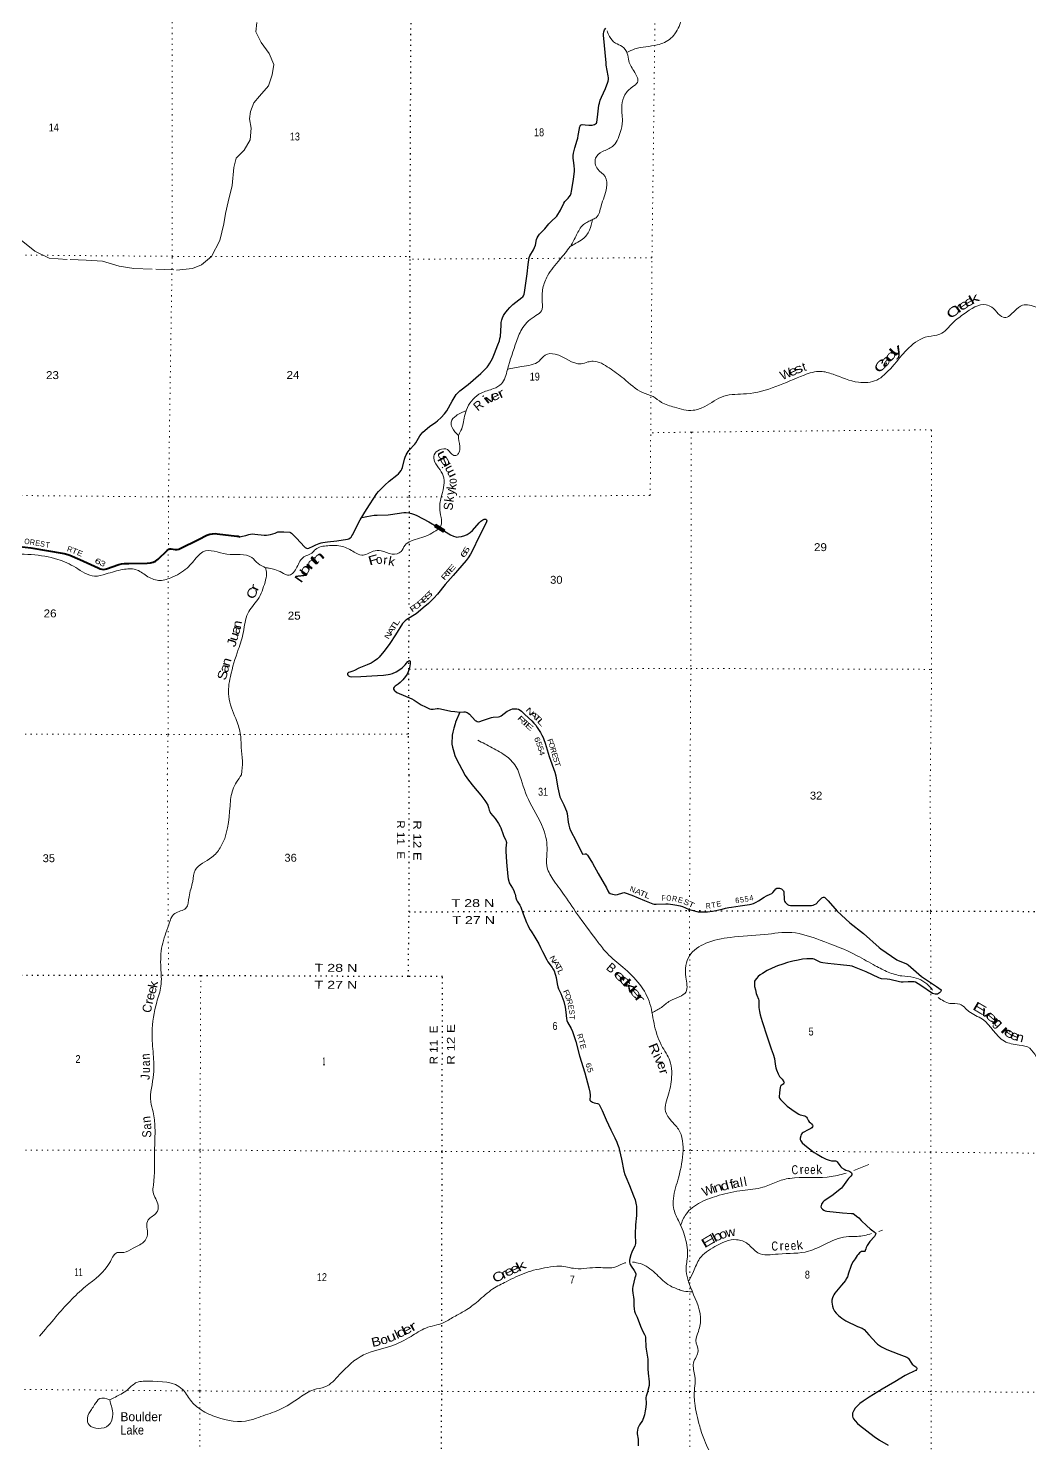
# Model space of a CAD drawing. Header units: feet. Extents: x -248627 to 3, y 0 to 184934.
# Drawn here: x -89199 to -67034, y 123012 to 154333 of the extents above; entities that cross this region are included whole.
import ezdxf
from ezdxf.enums import TextEntityAlignment as Align

# ---------------------------------------------------------------- set-up
doc = ezdxf.new("R2010")
doc.units = ezdxf.units.FT
doc.header["$LTSCALE"] = 80
doc.linetypes.add('DOT_DASHED', pattern=[7.7, 5, -1.2, 0.3, -1.2])
doc.linetypes.add('DOTTED', pattern=[1.5, 0.3, -1.2])
for name, color, linetype, lineweight in [('26', 7, 'Continuous', 40), ('29', 7, 'Continuous', 25), ('30', 7, 'Continuous', 13), ('31', 7, 'Continuous', 13), ('39', 7, 'Continuous', 13), ('41', 7, 'Continuous', 13), ('44', 7, 'DOT_DASHED', 13), ('6', 7, 'DOTTED', 25), ('7', 7, 'DOTTED', 13)]:
    doc.layers.add(name, color=color, linetype=linetype, lineweight=lineweight)
doc.layers.add('27', color=7, linetype='Continuous')

msp = doc.modelspace()

# ---------------------------------------------------------------- linework, layer by layer
at = {"layer": '26'}
msp.add_lwpolyline([(-89394.92, 142868.96), (-89140.95, 142834.48), (-88404.1, 142713.48), (-88327.21, 142690.68), (-88276.39, 142670.88), (-88056.52, 142577.58), (-87655.6, 142396.9), (-87608.03, 142372.71), (-87573.98, 142364.19), (-87525.02, 142359.93), (-87464.63, 142373.15), (-87192.2, 142465.61), (-87135.5, 142481.33), (-87078.03, 142487.72), (-86972.64, 142492), (-86566.13, 142496.68), (-86493.76, 142502.63), (-86432.03, 142517.54), (-86380.95, 142543.1), (-86325.92, 142585.38), (-86125.07, 142779.2), (-86085.08, 142807.2), (-86065.93, 142813.59), (-86040.26, 142814.78), (-85948.86, 142798.68), (-85907.56, 142801.58), (-85870.1, 142809.33), (-85838.17, 142819.97), (-85434.84, 143021.36), (-85244.86, 143118.54), (-85181.52, 143137.32), (-85121.93, 143145.84), (-85064.46, 143150.1), (-85015.23, 143146.86), (-84581.28, 143096.86), (-84556.9, 143092.67), (-84518.77, 143080.26)], dxfattribs=at)
at = {"layer": '29'}
for points in [[(-78159.7, 148901.69), (-78133.03, 149106.62), (-78123.04, 149206.58), (-78109.5, 149261.24), (-78097.7, 149295.26), (-78015.45, 149430.45), (-77992.13, 149481.07), (-77974.96, 149536.36), (-77950.06, 149662.75), (-77939.35, 149696.43), (-77916.12, 149736.55), (-77881.28, 149778.11), (-77768.36, 149894.52), (-77679.67, 150003.4), (-77613.94, 150072.49), (-77525.5, 150150.39), (-77499.23, 150178.79), (-77420.07, 150310.04), (-77346.05, 150465), (-77321.46, 150503.33), (-77303.82, 150524.12), (-77247.66, 150574.26), (-77225.69, 150600.13), (-77200.36, 150640.25), (-77185.58, 150682.48), (-77176.07, 150725.82), (-77130, 150990.77), (-77109.57, 151168.11), (-77108.94, 151213.96), (-77115.91, 151290.57), (-77130.44, 151417.92), (-77137.02, 151455.27), (-77139.13, 151516.5), (-77135.11, 151567.12), (-77104.28, 151689.35), (-77050.45, 151854.33), (-77037.39, 151899.45), (-77025.11, 151957.79), (-77002.52, 152112.26), (-76997.67, 152135.15), (-76987.11, 152171.05), (-76978.66, 152187.94), (-76964.49, 152198.07), (-76936.43, 152202.72), (-76872.23, 152198.07), (-76788.64, 152190.05), (-76750.63, 152190.05), (-76716.59, 152191.16), (-76665.92, 152203.83), (-76645.06, 152219.61), (-76626.05, 152236.5), (-76615.5, 152259.72), (-76603.68, 152367.51), (-76569.69, 152630.71), (-76558.49, 152677.79), (-76539.49, 152745.36), (-76513.54, 152808.8), (-76422.95, 153002.27), (-76391.68, 153078.97), (-76378.18, 153120.16), (-76366.35, 153161.31), (-76357.9, 153199.32), (-76357.43, 153240.6), (-76362.12, 153283.78), (-76406.46, 153513.92), (-76412.25, 153568.19), (-76468.66, 154181.92), (-76465.58, 154212.81), (-76461.36, 154252.92), (-76444.03, 154296.23), (-76417.02, 154339.49)], [(-84518.77, 143080.26), (-84459.5, 143093.95), (-84385.59, 143112.95), (-84316.26, 143134.44), (-84277.91, 143140.4), (-84227.24, 143146.73), (-84181.72, 143141.58), (-83975.65, 143118.96), (-83925.3, 143117.17), (-83883.07, 143121.4), (-83835, 143130), (-83734, 143162.05), (-83677.28, 143187.01), (-83650.81, 143193.18), (-83541.02, 143186.86), (-83412.22, 143184.74), (-83392.66, 143178.79), (-83369.99, 143163.62), (-83259.15, 143050.97), (-83089.04, 142855.85), (-83072.28, 142842.69), (-83044.83, 142827.91), (-83017.59, 142822.06), (-82987.82, 142825.8), (-82896.18, 142869.79), (-82837.91, 142899.7), (-82759.78, 142933.48), (-82713.33, 142948.26), (-82677.68, 142953.68), (-82573.98, 142969.38), (-82369.93, 142993.31), (-82130.46, 143028.39), (-82103.12, 143036.94), (-82073.56, 143055.95), (-82054.56, 143072.84), (-82036.62, 143098.88), (-82018.67, 143129.85), (-81967.21, 143242.43), (-81852.16, 143453.5), (-81712.64, 143682.16), (-81483.94, 144041.86), (-81450.68, 144082.11), (-81309.22, 144223.58), (-81211.12, 144311.94), (-81039.74, 144441.19), (-81005.17, 144472.73), (-80973.5, 144512.85), (-80948.16, 144550.85), (-80934.42, 144575.9), (-80918.6, 144616.31), (-80873.32, 144796.2), (-80859.48, 144840.12), (-80834.14, 144895.02), (-80791.24, 144967.68), (-80766.58, 145000.59), (-80645.25, 145127.7), (-80620.89, 145161.06), (-80532.21, 145317.3), (-80503.77, 145354.31), (-80466.75, 145395.43), (-80315.45, 145523.48), (-80177.48, 145619.24), (-80144.16, 145648.69), (-80061.35, 145718.49), (-79984.23, 145804.38), (-79936.77, 145866.29), (-79813.6, 146078.71), (-79725.63, 146231.57), (-79693.03, 146267.49), (-79647.5, 146307.58), (-79462.29, 146449.84), (-79183.96, 146697.64), (-79041.52, 146833.33), (-79017.73, 146865.28), (-78982.4, 146919.9), (-78925.39, 147027.58), (-78879.32, 147134.26), (-78802.92, 147329.52), (-78769.14, 147418.2), (-78759.55, 147466.11), (-78750.14, 147511.1), (-78732.81, 147763.72), (-78729.02, 147819.37), (-78718.46, 147878.49), (-78703.68, 147922.83), (-78679.9, 147976.13), (-78653.01, 148022.06), (-78596, 148093.85), (-78543.21, 148157.2), (-78475.87, 148219.51), (-78272.96, 148372.56), (-78253.34, 148393.98), (-78241.28, 148412.68), (-78224.39, 148450.68), (-78217.18, 148485.87), (-78159.7, 148901.69)], [(-81818.9, 143508.01), (-81708.06, 143528.94), (-81545.72, 143556.33), (-81480.67, 143562.26), (-81233.23, 143568.99), (-81181.56, 143573.88), (-80883.65, 143621.79), (-80838.39, 143621.78), (-80773.57, 143611.33), (-80713.81, 143596.44), (-80650.1, 143572.38), (-80601.91, 143552.1), (-80334.83, 143410.37), (-80130.93, 143291.08), (-79990.5, 143203.4), (-79851.84, 143125.83), (-79786.88, 143091.81), (-79738.32, 143077.03), (-79714.6, 143074.49), (-79677.09, 143077.03), (-79607.41, 143087.59), (-79533.28, 143110.83), (-79484.95, 143134.04), (-79417.38, 143172.05), (-79364.4, 143217.97), (-79216.79, 143391.64), (-79183.01, 143423.31), (-79138.67, 143454.98), (-79110.03, 143470.32), (-79090.11, 143473.98), (-79071.1, 143467.65), (-79058.43, 143452.87), (-79052.1, 143433.87), (-79055.21, 143410.7), (-79068.99, 143374.75), (-79229.24, 143073.99), (-79364.33, 142774.71), (-79408.93, 142696.97), (-79459.61, 142616.74), (-79509.68, 142554.23), (-79791.83, 142225.92), (-79970.89, 142022.29), (-80143.71, 141808.06), (-80222.3, 141723.54), (-80342.18, 141605.36), (-80461.82, 141507.12), (-80570.22, 141411.11), (-80617.16, 141377.53), (-80820.57, 141251), (-80859.49, 141221.08), (-80889.05, 141191.52), (-80914.87, 141160.37), (-81074.84, 140914.02), (-81195.5, 140721.22), (-81233.22, 140667.89), (-81326.12, 140539.09), (-81435.92, 140414.51), (-81471.95, 140378.68), (-81543.6, 140330.06), (-81613.28, 140287.83), (-81695.49, 140248.55), (-81879.73, 140171.98), (-81978.56, 140121.02), (-82017.59, 140106.48)], [(-82017.59, 140106.48), (-82084.19, 140087.78), (-82109.47, 140074.57), (-82130.58, 140055.57), (-82135.4, 140040.54), (-82128.47, 140019.67), (-82111.58, 140000.67), (-82082.4, 139989.01), (-82052.46, 139983.78), (-81835.69, 139989.68), (-81472.25, 140007.96), (-81338.79, 140019.67), (-81235.33, 140032.34), (-81192.74, 140040.15), (-81140.31, 140057.68), (-81057.97, 140093.57), (-80998.17, 140130.61), (-80924.95, 140184.37), (-80857.22, 140244.4), (-80799.28, 140323.73), (-80779.26, 140336.39), (-80764.48, 140340.61), (-80750.85, 140336.77), (-80745.47, 140325.83), (-80745.47, 140279.38), (-80753.56, 140215.94), (-80768.7, 140159.03), (-80791.93, 140089.35), (-80813.04, 140040.79), (-80846.97, 139986.28), (-80905.94, 139914.1), (-80966.23, 139855.9), (-81011.52, 139821.2), (-81080.39, 139773.76), (-81104.42, 139749.42), (-81114.98, 139728.3), (-81115.87, 139712.08), (-81104.42, 139690.3), (-81085.42, 139669.18), (-81041.32, 139637.92), (-80711.69, 139493.93), (-80661.02, 139462.26), (-80549.5, 139389.46), (-80504.77, 139365.13), (-80406.65, 139319.86), (-80321.08, 139276.45), (-80287.55, 139264.88), (-80236.62, 139265.9), (-80145.83, 139280.68), (-80118.7, 139281.35), (-80076.15, 139274.34), (-79843.23, 139222.96), (-79757.31, 139213.11), (-79647.13, 139202.57), (-79740.42, 138980.86), (-79753.2, 138944.97), (-79782.65, 138847.83), (-79805.87, 138754.93), (-79817.04, 138692.49), (-79820.66, 138632.48), (-79824.88, 138558.58), (-79822.77, 138495.24), (-79813.03, 138424.44), (-79782.65, 138319.99), (-79755.2, 138239.75), (-79718.72, 138158.44), (-79605.28, 137940.39), (-79526.69, 137797.55)], [(-79647.13, 139202.57), (-79556.79, 139206.64), (-79527.16, 139204.67), (-79487.04, 139194.12), (-79459.59, 139179.33), (-79431.53, 139157.58), (-79306.31, 139017.84), (-79288.56, 139006.2), (-79265.34, 138993.53), (-79244.8, 138988.29), (-79208.33, 138993.53), (-79145.89, 139016.36), (-78945.79, 139084.53), (-78906.39, 139092.77), (-78792.37, 139094.88), (-78762.92, 139100.7), (-78729.03, 139120.21), (-78597.78, 139220), (-78564.34, 139238.46), (-78522.11, 139259.57), (-78484.1, 139270.13), (-78434.04, 139276.88), (-78386.98, 139274.35), (-78346.02, 139266.9), (-78313.08, 139246.9), (-78281.4, 139223.68), (-78212.28, 139149.15), (-78055.07, 139004.68), (-78009.03, 138957.63), (-77968.91, 138911.18), (-77933.9, 138863.02), (-77861.23, 138750.71), (-77829.56, 138693.71), (-77804.22, 138636.69), (-77789.47, 138595.94), (-77757.77, 138512.12), (-77671.54, 138220.63), (-77546.97, 137873.38), (-77524.98, 137790.55)], [(-79526.69, 137797.55), (-79458.43, 137695.35), (-79345.6, 137554.02), (-79185.3, 137359.7), (-79094.24, 137243.88), (-79062.54, 137198.71), (-79030.8, 137139.75), (-79011.43, 137087.84), (-78996.89, 137033.54), (-78984.59, 137002.64), (-78965.11, 136966.71), (-78866.15, 136843.29), (-78794.83, 136738.96), (-78755.98, 136671.97), (-78739.29, 136642.68), (-78688.38, 136489.25), (-78671.56, 136451.93), (-78627.9, 136367.42), (-78620.24, 136338.8), (-78617.83, 136314.29), (-78625.52, 136264.23), (-78630.86, 136185.62), (-78630.85, 136125.18), (-78613.68, 135882.66), (-78584.64, 135565.38), (-78577.15, 135508.98), (-78564.22, 135458.09), (-78553.18, 135426.36), (-78484.01, 135305.43), (-78455.98, 135253.45), (-78436.08, 135202.33), (-78425.69, 135171.29), (-78408.05, 135088.22), (-78393.47, 135045.65), (-78382.17, 135019.4), (-78320.73, 134929.43), (-78300.89, 134887.78), (-78245.19, 134738.5), (-78169.65, 134547.58), (-78145.67, 134488.63), (-78098.01, 134392.32), (-78072.02, 134350.23), (-77985.39, 134219.66), (-77897.05, 134070.9), (-77860.08, 133995.48), (-77821.07, 133906.19), (-77721.26, 133718.9), (-77697.3, 133677.1), (-77604.97, 133551.52), (-77586.39, 133521.97), (-77562.56, 133472.84), (-77534.71, 133404.02), (-77527.11, 133378.71), (-77514.71, 133327.3), (-77491.96, 133186.44), (-77478.42, 133120.66), (-77463.43, 133081.04), (-77414.8, 132971.27), (-77371.02, 132859.18), (-77349.12, 132794.63), (-77319.07, 132674.27), (-77300.48, 132563.79), (-77286.54, 132424.29), (-77279.31, 132379.82), (-77264.55, 132341.67), (-77183.4, 132200.66), (-77155.38, 132131.39), (-77117.53, 132025.2), (-77083.24, 131912.47), (-76997.7, 131594.26), (-76878.81, 131218.99), (-76789.47, 130886.59)], [(-77524.98, 137790.55), (-77502.69, 137654.05), (-77478.53, 137524.17), (-77452.41, 137396.26), (-77432.44, 137329.39), (-77400.62, 137250.74), (-77347.53, 137149.13), (-77305.33, 137064.04), (-77283.27, 137008.84), (-77271.41, 136953.9), (-77252.98, 136766.19), (-77236.9, 136699.99), (-77218.92, 136637.04), (-77197.49, 136583.67), (-77076.31, 136345.58), (-76935.74, 136060.76), (-76877.1, 136067.86), (-76854.22, 136061.5), (-76838.42, 136051.72), (-76820.62, 136032.1), (-76809.37, 136014.28), (-76713.06, 135859.33), (-76585.63, 135633.24), (-76399.22, 135313.36), (-76368.04, 135246.25), (-76346.62, 135212.8), (-76318.95, 135189.28), (-76271.61, 135169.78), (-76232.19, 135162.06), (-76192.79, 135158.28), (-76159.56, 135162.09), (-76037.38, 135202.23), (-76013.53, 135206.09), (-75988.15, 135202.43), (-75836.93, 135146.67), (-75562.4, 135029.14), (-75378.64, 134960.7), (-75347.73, 134952.95), (-75301.8, 134951.16), (-75085.26, 134960.72), (-75033.99, 134958.15), (-74931.53, 134944.78), (-74846.79, 134931.34), (-74771.19, 134915.17), (-74718.65, 134898.38), (-74586.79, 134839.48), (-74545.06, 134826.22), (-74369.61, 134783.6), (-74333.52, 134778.8), (-74273.09, 134778.08), (-74168.73, 134782.44), (-74054.73, 134796.39), (-73840.08, 134841.27), (-73765.32, 134860.88), (-73696.2, 134877.23), (-73631.51, 134887.03), (-73443.37, 134911.39), (-73233.92, 134941.81), (-73198.55, 134949.72), (-73149.33, 134965.78), (-73086.42, 134993.61), (-73033.83, 135025.7), (-72909.36, 135108.39), (-72862.49, 135134.34), (-72775.98, 135170.14), (-72744.6, 135186.38), (-72717.06, 135209.76), (-72674.7, 135263.92), (-72652.39, 135288.8), (-72629.65, 135303.54), (-72599.3, 135308.71), (-72571.72, 135306.85), (-72551.03, 135298.2), (-72528.8, 135287.19), (-72507.06, 135269.55), (-72486.8, 135248.11), (-72477.55, 135226.36), (-72472.82, 135198.94), (-72469.94, 135076.92), (-72468.25, 135045.35), (-72458.3, 135017.81), (-72443.1, 134991.72), (-72420.68, 134968.73), (-72393.01, 134945.21), (-72363.4, 134929.87), (-72331.87, 134921.83), (-72183.95, 134920.85), (-71915.58, 134918.44), (-71867.09, 134921.74), (-71829.7, 134927.8), (-71796.15, 134940.68), (-71762.87, 134961.55), (-71697.84, 135027.84), (-71636.28, 135089.37), (-71617.71, 135101.96), (-71600.01, 135107.94), (-71585.54, 135106.7), (-71568.46, 135098.22), (-71498.14, 135022.52), (-71292.06, 134793.11)], [(-71292.06, 134793.11), (-71015.78, 134538.34), (-70710.91, 134303.26), (-70366.9, 133994.9), (-70327.11, 133962.99), (-69973.63, 133722.18), (-69945.86, 133707.46), (-69776.36, 133640.27), (-69749.45, 133625.52), (-69723.04, 133605.04), (-69429.05, 133353.87), (-69097.75, 133130.47), (-68994.05, 133056.11), (-68996.03, 133040.8), (-69011.67, 133013.17), (-69031.47, 132990.14), (-69054.84, 132973.6), (-69078.41, 132959.72), (-69102.65, 132957.02), (-69125.67, 132957.56), (-69159.18, 132965.3), (-69189.1, 132976.6), (-69446.51, 133152.37), (-69561.99, 133227.57), (-69588.45, 133233.42), (-69619.14, 133235.21), (-69725.74, 133229.63), (-69833.74, 133222.53), (-69879.21, 133224.1), (-69918.46, 133230.06), (-70127.42, 133282.39), (-70190.88, 133291.8), (-70312.62, 133301.33), (-70339.95, 133308.39), (-70373.75, 133320.78), (-70656.44, 133450.83), (-70912.34, 133558.87), (-70967.14, 133577.04), (-71018.8, 133586.01), (-71218.93, 133605.41), (-71504.95, 133638.39), (-71613.81, 133652.52), (-71647.86, 133660.93), (-71672.96, 133668.04), (-71807.15, 133736.42), (-71834.18, 133742.7), (-71870.2, 133744.05), (-71968.65, 133739.7), (-72066.46, 133730.4), (-72159.57, 133713.33), (-72275.67, 133689.23), (-72394.6, 133657.12), (-72499.91, 133623.33), (-72619.88, 133583.46), (-72735.65, 133535.63), (-72847.9, 133480.12), (-72951.48, 133420.14), (-72999.16, 133384.98), (-73042.33, 133347.39), (-73080.56, 133303.22), (-73110.93, 133266.37), (-73122.69, 133250.56), (-73128.26, 133225.32), (-73128.31, 133181.61), (-73122.19, 133128.47), (-73106.83, 133057.48), (-73088.03, 132974.44), (-73076.11, 132935.66), (-73038.35, 132851.13), (-73030.05, 132820.12), (-73026.26, 132782.25), (-73029.72, 132664.07), (-73025.61, 132622.73), (-73015.57, 132575.51), (-72997.56, 132502.71), (-72959.02, 132356.86), (-72847.7, 132011.99), (-72753.12, 131752.14), (-72712.42, 131631.45), (-72686.09, 131535.12), (-72672.38, 131472.09), (-72660.15, 131369.73), (-72651.1, 131332.76), (-72636.18, 131285.15), (-72604.31, 131196.66), (-72589.32, 131164.26)], [(-72589.32, 131164.26), (-72570.59, 131137.71), (-72516.11, 131076.28), (-72475.6, 131021.9), (-72468.82, 131006.89), (-72473.51, 130992.37), (-72491.14, 130970.64), (-72536.31, 130938.95), (-72550.93, 130923.5), (-72559.77, 130897.49), (-72573.09, 130781.25), (-72576.63, 130682.76), (-72569.5, 130655.43), (-72550.81, 130629.7), (-72448.61, 130522.27), (-72404.49, 130484.56), (-72245.33, 130367.57), (-72143.81, 130304.43), (-72115.43, 130290.77), (-72012.94, 130264.86), (-71991.97, 130255.81), (-71972.2, 130238.17), (-71957.25, 130215.51), (-71932, 130156.58), (-71918.62, 130135.98), (-71888.35, 130111.46), (-71867.22, 130088.92), (-71843.48, 130061.45), (-71837.5, 130043.75), (-71839.38, 130022.08), (-71853.09, 130004.3), (-71876.65, 129984.51), (-71935.34, 129954.85), (-72049.33, 129896.19), (-72067.26, 129881.33), (-72088.81, 129853.67), (-72098.95, 129824.37), (-72112.11, 129772.83), (-72112.46, 129739.85), (-72102.04, 129715.76), (-72070.35, 129672.57), (-72009.56, 129617.07), (-71804.36, 129456.29), (-71738.46, 129415.92), (-71625.94, 129351.39), (-71540.39, 129310.68), (-71472.06, 129283.09), (-71419.95, 129272.37), (-71332.17, 129271.84), (-71311.07, 129266.53), (-71294.68, 129252.29), (-71234.06, 129164.37), (-71211.5, 129138.41), (-71189.75, 129116.83), (-71142.52, 129086.18), (-71102.9, 129067.95), (-71044.3, 129046.22), (-71016.12, 129034.82), (-70992.43, 129021.13), (-70978.36, 129006.79), (-70968.65, 128985.78), (-70973.04, 128962.31), (-70990.11, 128934.49), (-71044.99, 128882.78), (-71070.52, 128853.42), (-71178.2, 128695.44), (-71201.94, 128667.45), (-71227.23, 128644.04), (-71386.06, 128517.13), (-71568.89, 128394.52), (-71588.13, 128379.22), (-71612.06, 128356.92), (-71629.7, 128335.19), (-71643.74, 128311.53), (-71651.16, 128285.87), (-71654.98, 128256.31), (-71650.96, 128236.64), (-71641.21, 128220.69), (-71621.27, 128199.34), (-71593.62, 128179.76), (-71562.05, 128164.13), (-71521.23, 128154.13), (-71178.76, 128118.21), (-70978.89, 128109.38), (-70944.93, 128102.24), (-70913.8, 128084.04), (-70866.4, 128048.78), (-70817.34, 128007.31), (-70762.83, 127953.47)], [(-76789.47, 130886.59), (-76767.89, 130787.89), (-76763.68, 130720.95), (-76764.44, 130692.46), (-76773.17, 130632.29), (-76769.81, 130611.83), (-76755.3, 130596.92), (-76707.93, 130569.54), (-76673.87, 130555.77), (-76599.49, 130538.47), (-76579.45, 130529.99), (-76565.92, 130516.94), (-76497.09, 130385.36), (-76405.68, 130178.03), (-76308.45, 129956.48), (-76218.3, 129779.85), (-76172.6, 129681.56), (-76154.32, 129637.13), (-76130.77, 129563.57), (-76071, 129306.84), (-76014.42, 129040.19), (-75993.84, 128970.61), (-75974.52, 128914.31), (-75888.98, 128722.7), (-75803.92, 128497.31), (-75769.62, 128407.04), (-75749.64, 128336.23), (-75742.64, 128298.55), (-75737.55, 128267.35), (-75735.22, 128178.74), (-75738.45, 128064.41), (-75760.12, 127852.89), (-75763.56, 127645.11), (-75757.84, 127442.11), (-75763.44, 127409.02), (-75771.39, 127382.98), (-75824.18, 127290.2), (-75840.8, 127246.85), (-75861.19, 127187.65), (-75885.44, 127110.37), (-75894.2, 127073.29), (-75894.88, 127027.8), (-75887.99, 126998.48), (-75876.08, 126974.9), (-75851.97, 126938.3), (-75786.97, 126842.39), (-75757.54, 126791.46), (-75751.19, 126770.59), (-75753.08, 126752.86), (-75760.83, 126721.32), (-75771.52, 126678.69), (-75818.97, 126488.7), (-75823.82, 126445.48), (-75824.55, 126405.96), (-75815.44, 126342.43), (-75804.74, 126257.51), (-75798.12, 126201.26), (-75797.76, 126069.73), (-75789.38, 125988.6), (-75779.69, 125942.31), (-75765.4, 125902.05), (-75721.31, 125812.2), (-75649.91, 125615.29), (-75595.42, 125493.32), (-75560.64, 125428.26), (-75548.61, 125395.69), (-75540.7, 125367.3), (-75534.46, 125284.61), (-75527.44, 125211.71), (-75528.04, 125158.6), (-75521.18, 125102.65), (-75487.54, 124883.05), (-75483.3, 124831.63), (-75485.97, 124670.24), (-75475.54, 124569.18), (-75455.94, 124377.05), (-75455.21, 124334.77), (-75459.55, 124296.3), (-75482.76, 124191.83), (-75494.57, 124151.8), (-75508.02, 124107.04), (-75523.65, 124063.36), (-75531.36, 124034.08), (-75531.22, 124000.6), (-75521.13, 123939.59), (-75520.88, 123904.04), (-75528.51, 123817.46), (-75541.75, 123740.94)], [(-70762.83, 127953.47), (-70638.65, 127830.82), (-70563.92, 127764.45), (-70508.62, 127725.29), (-70482.95, 127707.67), (-70447.37, 127674.33), (-70443.35, 127654.66), (-70451.11, 127625.09), (-70468.99, 127595.96), (-70569.69, 127486.65), (-70600.05, 127445.27), (-70635.29, 127393.93), (-70652.56, 127356.85), (-70664.55, 127324.88), (-70672.27, 127285.46), (-70678.14, 127274.55), (-70689.92, 127267.67), (-70735.22, 127267.48), (-70759.08, 127261.76), (-70778.47, 127249.58), (-70802.03, 127231.76), (-70831.44, 127200.13), (-70851.34, 127174.5)], [(-70851.34, 127174.5), (-70899.98, 127105.82), (-70943.05, 127042.59), (-70979.73, 126976.85), (-70995.78, 126933.99), (-71041.45, 126784.16), (-71067.73, 126707.08), (-71094, 126657.9), (-71112.7, 126626.1), (-71197.25, 126516.34), (-71308.37, 126387.01), (-71347.89, 126339.48), (-71371.39, 126307.87), (-71386.91, 126275.31), (-71400.66, 126238.81), (-71410.32, 126191.5), (-71411.28, 126144.56), (-71407.96, 126096.96), (-71397.93, 126051.7), (-71383.96, 126006.45), (-71352.21, 125947.49), (-71314.59, 125898.4), (-71267.11, 125849.35), (-71193.99, 125788.59), (-71103.37, 125727.83), (-70843.03, 125606.49), (-70744.02, 125569.81), (-70722.79, 125556.07), (-70700.56, 125538.47), (-70595.91, 125418.78), (-70423.33, 125238.36), (-70399.86, 125216.66), (-70314.93, 125157.92), (-70195.57, 125099.4), (-69928.92, 124994.1), (-69752.62, 124925.8), (-69730.49, 124912.13), (-69717.05, 124896.39), (-69651.62, 124790.3), (-69635.96, 124771.33), (-69600.22, 124743.23), (-69556.85, 124714.61), (-69540.95, 124700.14), (-69533.02, 124686.38), (-69532.95, 124668.66), (-69536.82, 124652.88), (-69556.44, 124633.11), (-69588.1, 124615.17), (-69743.21, 124545.68), (-69789.47, 124519.62), (-70017.8, 124380.12), (-70297.01, 124215.24), (-70588.43, 124044.5), (-70723.68, 123952.78), (-70794.37, 123899.31), (-70854.08, 123845.09), (-70900.31, 123794.49), (-70930.34, 123749.49), (-70943.33, 123717.5), (-70953.04, 123683.97), (-70956.83, 123648.5), (-70954.75, 123618.97), (-70946.75, 123589.45), (-70931.43, 123561.85), (-70899.19, 123518.74), (-70843.81, 123461.84), (-70802.53, 123424.52), (-70475.78, 123170.93), (-70355.79, 123091.55), (-70168.19, 122978.18)], [(-75541.75, 123740.94), (-75559.36, 123653.88), (-75580.72, 123580.93), (-75593.44, 123544.04), (-75604.13, 123525.69), (-75668.72, 123426.96), (-75690.88, 123388.26), (-75705.84, 123351.98), (-75715.51, 123308.61), (-75721.2, 123263.65), (-75721.1, 123231.78), (-75703.56, 123110), (-75697.94, 122962.61)]]:
    msp.add_lwpolyline(points, dxfattribs=at)
at = {"layer": '31'}
for p, q in [((-80175.18, 143358.93), (-79983.01, 143237.63)), ((-79983.01, 143237.63), (-80019.4, 143179.99))]:
    msp.add_line(p, q, dxfattribs=at)
msp.add_lwpolyline([(-80019.4, 143179.99), (-80211.57, 143301.28), (-80175.18, 143358.93)], dxfattribs=at)
msp.add_lwpolyline([(-80200.53, 143303.77), (-80172.68, 143347.89), (-79994.04, 143235.13), (-80021.89, 143191.02)], close=True, dxfattribs=at)
at = {"layer": '39'}
for p, q in [((-70929.71, 129053.8), (-70591.34, 129188.8)), ((-70375.22, 127708.83), (-70293.52, 127733.62))]:
    msp.add_line(p, q, dxfattribs=at)
for points in [[(-74471.85, 154941.74), (-74626.3, 154751.1), (-74777.61, 154419.2), (-74975.14, 154111.82), (-75278.56, 153964.59), (-75773.18, 153877.18), (-75950.27, 153797.64)], [(-76387.35, 154277.42), (-76334.11, 154149.41), (-76203.92, 154007.27), (-76053.17, 153927.54), (-75941.18, 153777.45), (-75909.95, 153611.77), (-75774.43, 153354.57), (-75715.29, 153136.24), (-75828.85, 153036.12), (-75993.3, 152859.68), (-76063.28, 152632.15), (-76049.31, 152287), (-76097.33, 152025.01), (-76266.63, 151717.44), (-76491.19, 151603.97), (-76643.32, 151461.75), (-76596.44, 151219.28), (-76434.12, 151054.72), (-76401.43, 150800.25), (-76518.83, 150407.57), (-76633.42, 150142.01), (-76714.91, 150096.11)], [(-76714.36, 150098.17), (-76776.31, 149866.54), (-76928.8, 149667.82), (-77076.57, 149578.04), (-77204.09, 149502.23)], [(-77197.86, 149505.93), (-77065.35, 149759.56), (-76912.67, 149988.55), (-76813.47, 150050.42), (-76714.91, 150096.11)], [(-77204.09, 149502.23), (-77435.77, 149217.29), (-77706.24, 148855.94), (-77808.77, 148584.23), (-77822.81, 148273.58), (-77840.16, 148077.97), (-77961.77, 147979.93), (-78253.85, 147711.54), (-78394.9, 147405.8), (-78594.39, 146785.67)], [(-78594.39, 146785.67), (-78275.36, 146850.07), (-77893.48, 146968.52), (-77757.53, 147102.78), (-77535.57, 147123.45), (-76964.18, 146909.67), (-76812.69, 146948.99), (-76699.65, 146966.37), (-76341.63, 146816.61), (-76020.42, 146584.36), (-75602.9, 146272.77), (-75369.53, 146184.39), (-75184.8, 146056), (-74897.1, 145947.08), (-74480.08, 145879.64), (-74227.49, 145962.66), (-73802.56, 146191.79), (-73306.14, 146244.88), (-72653.77, 146403.84), (-72022.99, 146659.81), (-71663.52, 146740.07), (-71387.64, 146677.64), (-70822.07, 146500.22), (-70420.45, 146549.92), (-70252.35, 146665.8), (-69706.13, 147265.39), (-69285.12, 147512.71), (-69024.66, 147563.38), (-68730.65, 147819.65), (-68487.44, 148013.71), (-67996.15, 148214.13), (-67875.48, 148160.84), (-67588.54, 147930.85), (-67365.78, 148080.66), (-67193.58, 148206.6), (-66873.22, 148160.01), (-66619.29, 148134.05), (-66045.58, 148291.53), (-65848.4, 148219.55), (-65537.5, 148273.92), (-65311.62, 148276.4), (-64941.6, 148110.41), (-64537.35, 147936.12), (-64017.56, 147855.87), (-63755.17, 147569.55), (-63548.96, 147330.03), (-63422.78, 147189.93), (-63251.23, 146890.11), (-62876.72, 146796.73), (-62516.9, 146933.49), (-62309.59, 146869.51), (-62068.55, 146716.52), (-61757.2, 146439.56)], [(-78594.39, 146785.67), (-78727.47, 146465.75), (-78901.56, 146360), (-79176.45, 146261), (-79480.94, 145940.23), (-79540.62, 145748.95), (-79623.26, 145432.71), (-79674.38, 145320.07), (-79645.64, 145079.75), (-79668.7, 144938.65), (-79717.43, 144886.53), (-79784, 144882.95), (-79918.32, 145008.98), (-80097.83, 145004.16), (-80213.44, 144898), (-80206.34, 144744.6), (-80084.45, 144564.17), (-80002.91, 144382.01), (-80057.98, 143958.64), (-80090.06, 143666.27), (-80086.53, 143286.27), (-80177.58, 143214.87), (-80351.65, 143113.16), (-80729.56, 142984.6), (-80861.21, 142892.68), (-80948.81, 142752.03), (-81144.77, 142696.88), (-81392.36, 142769.2), (-81565.85, 142760.31), (-81818.48, 142671.24), (-81983.41, 142740.98), (-82246.79, 142867.9), (-82571.37, 142884.25), (-82840.1, 142801.35), (-82923.29, 142719.19), (-83099.25, 142637.67), (-83253.95, 142408.69), (-83422.43, 142232.28), (-83589.45, 142289.93), (-83740.28, 142355.54), (-83865.12, 142386.66), (-83945.72, 142397.3)], [(-79673.89, 145322.16), (-79818.46, 145498.63), (-79839.9, 145617.83), (-79730.11, 145760.34), (-79505.71, 145868.59)], [(-83945.38, 142395.02), (-84110.51, 142489.24), (-84254.87, 142623.41), (-84802.94, 142695.78), (-85337.03, 142745.86), (-85450.58, 142647.77), (-85684.11, 142389.07), (-86046.43, 142173.63), (-86315.01, 142114.94), (-86582.58, 142217.67), (-86823.7, 142356.54), (-87104.02, 142356.45), (-87477.71, 142258.13), (-87732.11, 142209.43), (-88150.36, 142401.98), (-88548.54, 142580.27), (-89132.71, 142685.17), (-89745.21, 142774.13), (-90321.77, 143127.18), (-90811.39, 143195.12), (-91186.87, 143133.13), (-91455.26, 143104.7), (-91602.93, 143353.91), (-91744.58, 143599.05), (-91915.39, 143695.06), (-92071.01, 143641.64), (-92212.92, 143521.55), (-92340.99, 143681.84), (-92537.48, 143862.78), (-92586.29, 143951.59), (-92643.23, 143981.87)], [(-84478.26, 137814.27), (-84460.48, 138118.97), (-84484.82, 138419.8), (-84507.05, 138734.73), (-84607.89, 139056.26), (-84764.13, 139547.67), (-84727.1, 139987.31), (-84551.96, 140583.39), (-84436.59, 140974.06), (-84343.27, 141385.06), (-84117.49, 141694.26), (-83959.81, 142078.58), (-83926.37, 142266.01), (-83945.72, 142397.3)], [(-79252.67, 138581.59), (-78929.06, 138411.89), (-78613.64, 138220.04), (-78387.36, 137964.24), (-78317.35, 137788.52)], [(-84478.26, 137814.27), (-84672.37, 137482.76), (-84733.7, 137125.9), (-84952.95, 136194.81), (-85136.33, 135988.11), (-85508.19, 135699.86), (-85560.58, 135453.96), (-85641.98, 135113.37), (-85710.56, 134863.54), (-85957.9, 134744.03), (-86091.09, 134496.63), (-86238.07, 134033.35), (-86266.08, 133545.08), (-86263.14, 133139.36), (-86356.77, 132784.73), (-86458.93, 132109.23), (-86432.33, 131628.67), (-86425.64, 131186.6), (-86486.91, 130575.42), (-86438.12, 130353.08), (-86396.35, 130007.66), (-86404.4, 129486.97), (-86430.43, 128730.23), (-86437.69, 128574.86), (-86322.82, 128279.43), (-86358.33, 128126.26), (-86543.38, 127965.99), (-86574.95, 127800.69), (-86560.02, 127641.14), (-86648.16, 127474.18), (-86881.5, 127336.42), (-87088.25, 127242.89), (-87231.66, 127241.8), (-87380.61, 127046.98), (-87932.3, 126487.42), (-88589.89, 125815.51), (-88948.68, 125387.92)], [(-78317.35, 137788.52), (-78097.96, 137197.98), (-77771.76, 136541.91), (-77718.77, 136079.35), (-77724.96, 135800.85), (-77589.87, 135507.31), (-77332.09, 135146.36), (-77000.52, 134663.84), (-76584.7, 134104.06), (-76388.6, 133864.62), (-76039.52, 133557.58), (-75664.77, 133173.68), (-75439.8, 132748.36), (-75336.58, 132251.16), (-75158.41, 131781.74), (-74981.32, 131435.45), (-74956.99, 131185.01), (-75027.03, 130745.45), (-75092.6, 130362.38), (-74970.97, 130157.73), (-74810.8, 129973.02), (-74709.99, 129425.38), (-74823.54, 128844.81), (-74924.08, 128379.21), (-74909.35, 128193.42), (-74792.32, 127916.15), (-74643.95, 127511.5), (-74614.87, 127091.49), (-74636.17, 126948.32), (-74542.85, 126477.43), (-74321.82, 125803.87), (-74366.59, 125497.36), (-74422.7, 125293.87), (-74371.93, 125067.48), (-74475.01, 124795.66), (-74444.92, 124506.83), (-74460.35, 124077.01), (-74447.49, 123911.42), (-74338.34, 123398.04), (-74233.69, 123086.53), (-74032.88, 122671.46), (-73938.16, 122382.21), (-74017.71, 122019.41), (-74126.98, 121469.1), (-74238.91, 121098.44), (-74210.29, 120880.26), (-73957.33, 120418.43), (-73779.61, 120152.87), (-73644.05, 119659.5), (-73693.04, 119068.42), (-73636.91, 118488.78), (-73672.84, 118020.74), (-73593.73, 117802.24), (-73445.62, 117625.68), (-73106.58, 117324.76), (-73062.56, 117009.61), (-73044.13, 116779.39), (-72967.15, 116546.78), (-72923.22, 116219.51), (-72890.84, 115964.98), (-72798.91, 115837.23), (-72688.93, 115430.82), (-72665.1, 115115.79), (-72632.64, 114873.37), (-72599.92, 114663.25)], [(-75396.23, 132549.61), (-75185.92, 132668), (-74994.95, 132812.08), (-74639.94, 133011.63), (-74645.49, 133338.64), (-74565.12, 133808.41), (-74199.4, 134086.6), (-73663.15, 134216.34), (-72901.17, 134280.04), (-72298.93, 134322.56), (-71672.05, 134155.01), (-70850.61, 133810.6), (-70452.4, 133588.02), (-70164.63, 133448.9), (-69861.03, 133361.56), (-69596.62, 133331.12), (-69233.94, 133111.06), (-69183.58, 133051.05)], [(-69060.76, 132888.68), (-68798.5, 132755.82), (-68582.52, 132738.27), (-68381.77, 132577.52), (-68082.14, 132406.03), (-67595.07, 131918.46), (-67268.53, 131831.58), (-67032.75, 131761.42), (-66888.71, 131580.85), (-66500.94, 131313.93), (-65992.52, 130975.58), (-65566.49, 130694.29), (-65161.58, 130554.41), (-64608.94, 130449.92), (-63995.18, 130415.67), (-63341.25, 130350.88), (-62944.38, 130215.09), (-62558.63, 130210.58), (-62326.34, 130211.09), (-62008.3, 130069.76), (-61801.71, 130015.8)], [(-74762.29, 127839.89), (-74641.5, 128090.77), (-74320.36, 128351.08), (-73907.11, 128507.86), (-73387.16, 128617.53), (-72938.22, 128687.28), (-72646.47, 128802.46), (-72344.89, 128883.26), (-71520.59, 128910.22), (-71154.44, 128982.53), (-71095.81, 128998.74)], [(-74577.84, 126617.36), (-74473.52, 126824.14), (-74340.04, 127107.87), (-74000.68, 127374.13), (-73522.82, 127526.45), (-73277.11, 127434.03), (-73050.39, 127236.78), (-72600.19, 127207.62), (-71927.09, 127271.89), (-71560.3, 127426.95), (-71098.52, 127589.47), (-70856.08, 127597.99), (-70534.44, 127660.5), (-70532.82, 127660.99)], [(-87397.61, 123983.02), (-87146.74, 124108.69), (-87008.71, 124196.61), (-86825.71, 124354.88), (-86544.65, 124393.43), (-85792.58, 124221.03), (-85606.66, 123971.56), (-85369.94, 123760.12), (-85023.79, 123596.4), (-84301.21, 123529.15), (-84052.13, 123612.31), (-83649.05, 123759.07), (-83186.4, 124034.61), (-82884.12, 124206.23), (-82633.17, 124269.2), (-82307.9, 124541.6), (-81777.37, 124976.15), (-81173.95, 125172.07), (-80727.94, 125385.15), (-80399.3, 125570.73), (-80018.68, 125685.34), (-79777.29, 125819.01), (-79533.87, 125954.68), (-79245.41, 126166.77), (-78916.12, 126437.12), (-78624.03, 126596.7), (-78190.26, 126793.71), (-77710.64, 126913.73), (-77433.71, 126940.19), (-77090.75, 126887.51), (-76579.55, 126910.44), (-76193.64, 126926.11), (-75999.07, 127011.64), (-75972.77, 127017.22)], [(-75824.61, 127031.92), (-75655.81, 126997.31), (-75324.16, 126787.27), (-75041.29, 126537.17), (-74795.76, 126420.53), (-74688.95, 126389.56), (-74511.65, 126374.26)], [(-87398.15, 123985.18), (-87616.1, 124010.81), (-87730.24, 123876.32), (-87801.76, 123769.81), (-87890.12, 123574.59), (-87854.9, 123427.02), (-87645.44, 123348.97), (-87422.72, 123418.17), (-87332.33, 123615.39), (-87343.2, 123776.93), (-87380.52, 123914.42), (-87398.15, 123985.18)]]:
    msp.add_spline(points, degree=3, dxfattribs=at)
at = {"layer": '44'}
msp.add_lwpolyline([(-89360.69, 149645.39), (-89055.26, 149403), (-88735.9, 149244.93), (-88273.27, 149214.7), (-87920.53, 149202.99), (-87558, 149180.99), (-87189.44, 149070.2), (-86859.62, 149020.71), (-86374.66, 149002.08), (-85921.79, 148984.16), (-85563.96, 149020.69), (-85363.64, 149098.93), (-85144.84, 149285.57), (-84958.42, 149638.13), (-84867.9, 150006.88), (-84834.68, 150235.85), (-84776.72, 150494.49), (-84688.39, 150855.24), (-84653.42, 151251.39), (-84596.64, 151457.68), (-84418.07, 151639.15), (-84286.71, 151861.95), (-84268.76, 152125.5), (-84304.24, 152331.78), (-84278.52, 152494.42), (-84206.02, 152686.26), (-84078.47, 152828.55), (-83882.78, 153058), (-83799.13, 153299.97), (-83767.91, 153528.98), (-83864.63, 153776.89), (-84047.73, 154018.63), (-84162.72, 154256.87), (-84144.03, 154463.99)], dxfattribs=at)
at = {"layer": '6'}
for points in [[(-80769.36, 141578.9), (-80757.99, 144064.97), (-80743.81, 149194.94), (-80751.45, 149263.6), (-80727.4, 154623.52), (-80700.2, 159944.4), (-80648.93, 165565.77)], [(-80771.44, 137802), (-80782.48, 138711.16), (-80770.15, 141407.72)], [(-79985.98, 91896.09), (-80002.48, 92407.82), (-80026.43, 97686.1), (-80054.64, 102936.15), (-80060.14, 108250.64), (-80071.9, 113538.93), (-80063.54, 118817), (-80048.56, 124167.69), (-80039.98, 129474.02), (-80030.33, 133347.27), (-80787.76, 133348.14), (-80770.66, 134781.09), (-80771.44, 137802)], [(-80770.66, 134781.09), (-74587.72, 134807.67), (-69227.12, 134799.2), (-65163.43, 134785.25)], [(-80787.76, 133348.14), (-85382.77, 133365.78), (-86095.74, 133370.39), (-90696.92, 133371.93), (-91442.26, 133370.7), (-92686.87, 133401.44)]]:
    msp.add_lwpolyline(points, dxfattribs=at)
at = {"layer": '7'}
for p, q in [((-75394.7, 149255.73), (-80747.03, 149223.9)), ((-86095.74, 133370.39), (-86121.83, 137821.87)), ((-74550.67, 137780.48), (-74562.3, 135081.74))]:
    msp.add_line(p, q, dxfattribs=at)
for points in [[(-86121.83, 137821.87), (-86106.42, 138705.36), (-86097.77, 143961.8), (-86014.08, 149286.32), (-86015.17, 154597.3), (-86002.07, 159920.3), (-85970.68, 165588.21)], [(-79663.98, 143967.39), (-75432.97, 143997.4), (-75394.7, 149255.73), (-75327.18, 154574.31), (-77997.12, 154586.6)], [(-92621.23, 149305.88), (-91303.42, 149330.74), (-86014.08, 149286.32), (-80754.73, 149282.47)], [(-69235.01, 137784.32), (-69204.18, 140134.9), (-69205.26, 145447.9), (-74523.43, 145397.67), (-75416.88, 145383.63)], [(-74523.43, 145397.67), (-74535.95, 140167.5), (-74550.67, 137780.48)], [(-92643.13, 144000.99), (-91399.16, 144014.37), (-86097.77, 143961.8), (-80773.88, 143959.52), (-80019.19, 143964.87)], [(-80761.41, 140147.72), (-74535.95, 140167.5), (-69198.06, 140146.97)], [(-92664.95, 138711.39), (-91428.23, 138717.72), (-86106.42, 138705.36), (-80782.48, 138711.16)], [(-69341.52, 103022.25), (-69318.78, 108229.54), (-69270.15, 113491.2), (-69206.93, 118811.3), (-69218.19, 124164.18), (-69219.79, 129460.48), (-69227.12, 134799.2), (-69236.58, 137763.46)], [(-74563.27, 134856.96), (-74563.48, 134807.51), (-74548.15, 129458.64), (-74560.67, 124164.45), (-74543.38, 118807.5), (-74547.92, 113501.15), (-74574.43, 108227.23), (-74573.32, 103026.87)], [(-85457.16, 103036.49), (-85439.05, 108241.06), (-85420.14, 113577.6), (-85421.79, 118867.84), (-85399.04, 124178.11), (-85398.34, 129510.73), (-85382.77, 133365.78)], [(-61801.95, 129439.82), (-63932.17, 129418.17), (-69219.79, 129460.48), (-74545.82, 129499), (-80039.98, 129474.02), (-85398.34, 129510.73), (-90700.47, 129504.69), (-92702.7, 129564.99)], [(-92724.59, 124259.44), (-90722.97, 124226.71), (-85399.04, 124178.11), (-80048.56, 124167.69), (-74560.67, 124164.45), (-69240.41, 124164.32), (-63944.63, 124132.05), (-61816.56, 124129.86)]]:
    msp.add_lwpolyline(points, dxfattribs=at)

# ---------------------------------------------------------------- texts
at = {"layer": '27'}
for s, rotation, width, p in [('O', 352.269, 0.75, (-89236.62, 142918.7)), ('R', 351.776, 0.8, (-89116.75, 142901.7)), ('E', 350.675, 0.9, (-88999.72, 142882.22)), ('S', 350.675, 0.9, (-88893.42, 142864.77)), ('T', 338.357, 1.3, (-88193, 142710.82)), ('E', 337.006, 1.15, (-88077.74, 142662.62)), ('6', 333.356, 1.5, (-87683.47, 142484.96)), ('3', 334.538, 1.4, (-87577.22, 142436.35))]:
    msp.add_text(s, height=120, rotation=rotation, dxfattribs=dict(at, width=width)).set_placement(p, align=Align.CENTER)
for s, rotation, p in [('T', 350.675, (-88780.8, 142842.93)), ('R', 342.528, (-88294.84, 142748.9))]:
    msp.add_text(s, height=120, rotation=rotation, dxfattribs=at).set_placement(p, align=Align.CENTER)
at = {"layer": '30'}
for s, rotation, width, p in [('5', 57.72, 1.6, (-79453.7, 142756.97)), ('6', 51.306, 1.9, (-79509.97, 142666.65)), ('R', 48.674, 1.55, (-79930.88, 142173.79)), ('T', 48.674, 1.9, (-79858.47, 142256.56)), ('E', 48.821, 1.7, (-79780.82, 142345.39)), ('F', 35.694, 1.6, (-80642.51, 141450.7)), ('O', 36.843, 1.35, (-80560.13, 141508.42)), ('R', 39.653, 1.5, (-80465.89, 141586.73)), ('E', 42.218, 1.7, (-80377.5, 141665.9)), ('S', 44.591, 1.8, (-80303.69, 141741.6)), ('N', 57.96, 1.3, (-81187.58, 140865.82)), ('A', 57.96, 1.45, (-81120.21, 140967.38)), ('T', 57.627, 1.6, (-81067.31, 141055.49)), ('L', 57.002, 1.6, (-81000.04, 141157.75)), ('R', 313.902, 1.65, (-78321.01, 138989.27)), ('N', 312.843, 1.6, (-78139.02, 139173.09)), ('A', 317.418, 1.75, (-78051.05, 139092.45)), ('T', 317.418, 1.95, (-77970.38, 139021.92)), ('T', 317.418, 1.95, (-78234.15, 138911.2)), ('E', 318.927, 1.7, (-78148.26, 138834.62)), ('L', 313.021, 2, (-77890.41, 138931.12)), ('6', 287.77, 1.25, (-77987.36, 138576.08)), ('5', 290.716, 1.25, (-77944.66, 138469.15)), ('5', 288.127, 1.2, (-77914.68, 138374.4)), ('F', 289.474, 1.15, (-77700.41, 138536.04)), ('O', 286.48, 0.9, (-77665.68, 138447.61)), ('4', 288.093, 1.2, (-77887.51, 138276.58)), ('R', 286.48, 0.95, (-77632.99, 138337.08)), ('S', 287.747, 1.05, (-77571.4, 138130.09)), ('T', 287.296, 1.2, (-77542.52, 138029.32)), ('A', 336.824, 1.2, (-75722.91, 135171.01)), ('T', 336.824, 1.35, (-75624.05, 135131.79)), ('L', 336.824, 1.35, (-75516.31, 135085.56)), ('F', 2.528, 0.75, (-75133.2, 135028.55)), ('O', 355.465, 0.7, (-75026.55, 135027.03)), ('R', 350.988, 0.8, (-74901.03, 135011.97)), ('S', 335.93, 1.2, (-74654.2, 134937.89)), ('T', 335.93, 1.35, (-74545.58, 134886.54)), ('T', 10.608, 1.05, (-74021.84, 134874.53)), ('E', 11.81, 0.95, (-73901.06, 134899.04)), ('5', 8.264, 0.95, (-73395.25, 134990.14)), ('5', 8.264, 0.95, (-73291.49, 135005.63)), ('R', 6.977, 0.75, (-74143.71, 134856.86)), ('N', 299.822, 1.25, (-77634.28, 133707.91)), ('A', 304.094, 1.5, (-77559.19, 133598.1)), ('T', 298.429, 1.5, (-77509.95, 133522.54)), ('L', 292.032, 1.3, (-77471.68, 133427.15)), ('F', 293.894, 1.25, (-77340.98, 132973.16)), ('R', 284.018, 0.9, (-77272.01, 132774.75)), ('E', 279.551, 0.9, (-77247.47, 132660.75)), ('S', 275.707, 0.8, (-77229.28, 132555.3)), ('T', 275.707, 0.95, (-77222.09, 132439.73)), ('R', 286.919, 0.95, (-77039.21, 132008.26)), ('T', 286.638, 1.2, (-77006.71, 131897.87)), ('6', 285.142, 1.2, (-76854.31, 131370.07)), ('5', 287.579, 1.2, (-76818.95, 131261.81))]:
    msp.add_text(s, height=120, rotation=rotation, dxfattribs=dict(at, width=width)).set_placement(p, align=Align.CENTER)
for s, rotation, p in [('T', 45.491, (-80261.75, 141783.72)), ('E', 286.48, (-77600.95, 138228.79)), ('N', 339.759, (-75842.92, 135223.48)), ('E', 345.304, (-74777.45, 134983.9)), ('6', 7.378, (-73499.38, 134974.79)), ('4', 10.712, (-73184.72, 135029.79)), ('O', 291.335, (-77303.86, 132878.69)), ('E', 285.046, (-76976.41, 131784.7))]:
    msp.add_text(s, height=120, rotation=rotation, dxfattribs=at).set_placement(p, align=Align.CENTER)
at = {"layer": '41'}
for s, rotation, width, p in [('C', 39.869, 1.6, (-68663.29, 147985.61)), ('r', 36.195, 1.9, (-68550.14, 148067.9)), ('e', 33.028, 1.6, (-68451.12, 148131.22)), ('e', 30.706, 1.5, (-68332.79, 148204.65)), ('k', 29.207, 1.65, (-68220.87, 148265.19)), ('d', 47.822, 2.1, (-70041.36, 147028.33)), ('y', 43.152, 2.1, (-69928.93, 147125.61)), ('C', 48.545, 1.65, (-70254.56, 146802.1)), ('a', 50.613, 1.9, (-70151.9, 146911.2)), ('e', 23.203, 1.3, (-72241.33, 146659.19)), ('s', 20.804, 1.45, (-72122.26, 146708.8)), ('e', 22.924, 1.3, (-78830.5, 146111.57)), ('r', 25.548, 1.5, (-78695.57, 146168.38)), ('i', 38.953, 1.65, (-79005.29, 146038.72)), ('v', 27.336, 1.5, (-78933.3, 146067.5)), ('h', 116.733, 1.45, (-79974.94, 144910.63)), ('s', 124.11, 1.9, (-79919.56, 144804.35)), ('i', 119.973, 1.3, (-79859.07, 144712.61)), ('m', 116.648, 1.2, (-79788.38, 144560.27)), ('k', 81.842, 1.05, (-79728.12, 144177.61)), ('o', 93.412, 0.8, (-79717.32, 144319.34)), ('r', 49.596, 2.05, (-82898.73, 142396.74)), ('t', 44.141, 2, (-82807.52, 142480.48)), ('h', 41.732, 2, (-82726.53, 142542.2)), ('F', 15.48, 1.4, (-81536.17, 142473.54)), ('o', 10.791, 0.95, (-81418.25, 142483.29)), ('k', 349.069, 1.1, (-81173.4, 142442.26)), ('N', 55.17, 1.5, (-83080.12, 142159.97)), ('o', 54.563, 1.65, (-83003.03, 142291.37)), ('C', 64.04, 1.25, (-84158.01, 141789.47)), ('r', 66.876, 1.45, (-84101.2, 141923.06)), ('u', 73.546, 1.25, (-84557.56, 140846.92)), ('a', 73.546, 1.2, (-84514.95, 140991.16)), ('n', 79.029, 1.1, (-84482.38, 141127.22)), ('J', 73.549, 1.25, (-84599.03, 140706.44)), ('n', 73.652, 1.2, (-84723.26, 140284.64)), ('S', 74.635, 1.2, (-84803.42, 139995.11)), ('a', 73.652, 1.2, (-84762.97, 140146.19)), ('e', 316.011, 2, (-76163.39, 133287.28)), ('k', 79.903, 1.1, (-86338.35, 133159.67)), ('e', 72.941, 1.1, (-86370.59, 133024.16)), ('c', 316.011, 2.25, (-76054.82, 133189.09)), ('k', 313.703, 2.25, (-75965.68, 133084.46)), ('l', 311.553, 1.7, (-75892.77, 133004.06)), ('r', 78.624, 1.1, (-86438.39, 132773.16)), ('e', 76.099, 1.05, (-86411.25, 132888.13)), ('e', 309.803, 1.8, (-75824.41, 132927.06)), ('r', 308.992, 2, (-75736.43, 132811.98)), ('C', 78.624, 0.95, (-86470.55, 132624.97)), ('E', 329.375, 1.65, (-68191.31, 132561.83)), ('v', 325.057, 1.75, (-68049.9, 132469.73)), ('e', 320.37, 1.8, (-67940.03, 132385.27)), ('r', 317.039, 2.15, (-67830.52, 132281.06)), ('r', 315.272, 2.25, (-67630.36, 132080.83)), ('R', 291.882, 1.25, (-75433.8, 131716.12)), ('e', 325.79, 1.6, (-67533.74, 132016.5)), ('e', 335.521, 1.3, (-67401.77, 131953.8)), ('n', 345.681, 1.15, (-67270, 131912.11)), ('n', 93.26, 0.9, (-86511.41, 131583.29)), ('i', 295.998, 1.15, (-75363.16, 131562.8)), ('v', 291.723, 1.3, (-75314.61, 131460.27)), ('a', 91.26, 0.85, (-86507.97, 131429.63)), ('u', 90.474, 0.85, (-86506.41, 131278.98)), ('e', 288.571, 1.15, (-75261.52, 131352.04)), ('r', 286.221, 1.25, (-75221.58, 131216.19)), ('J', 87.671, 0.9, (-86512.29, 131121)), ('a', 92.94, 0.9, (-86477.55, 130033.66)), ('S', 89.687, 0.9, (-86477.14, 129863.6)), ('C', 2.134, 0.75, (-72228.65, 128974.41)), ('e', 358.76, 0.75, (-71967.51, 128980.38)), ('e', 358.76, 0.75, (-71835.25, 128977.52)), ('k', 3.437, 0.95, (-71687.54, 128977.89)), ('n', 18.96, 1.3, (-73906.29, 128594.67)), ('d', 14.568, 1.25, (-73759.53, 128624.78)), ('f', 14.252, 1.25, (-73602.75, 128657.31)), ('a', 11.252, 1.05, (-73518.72, 128679.43)), ('E', 30.461, 1.65, (-74108.77, 127407.05)), ('l', 27.22, 1.15, (-74005.73, 127460.55)), ('b', 27.22, 1.45, (-73908.65, 127514.03)), ('o', 18.901, 1.15, (-73793.31, 127558.14)), ('w', 11.217, 1.1, (-73636.56, 127598.9)), ('C', 1.816, 0.75, (-72674.32, 127285.31)), ('e', 1.589, 0.75, (-72403.54, 127293.5)), ('e', 4.223, 0.8, (-72256.34, 127297.69)), ('e', 25.836, 1.35, (-78521.68, 126740.66)), ('e', 23.996, 1.3, (-78395.88, 126795.77)), ('k', 27.052, 1.6, (-78252.22, 126859.92)), ('C', 28.35, 1.3, (-78755.23, 126621.74)), ('r', 26.36, 1.55, (-78630.28, 126680.51)), ('d', 24.877, 1.5, (-80901.9, 125389.88)), ('e', 26.194, 1.35, (-80774.48, 125453.07)), ('r', 29.606, 1.65, (-80639.48, 125526.01)), ('B', 13.683, 1.2, (-81476.75, 125173.49)), ('o', 16.143, 1.1, (-81299.94, 125220.54)), ('u', 21.717, 1.4, (-81132.99, 125282.68)), ('l', 24.877, 1.05, (-81004.18, 125339.2))]:
    msp.add_text(s, height=200, rotation=rotation, dxfattribs=dict(at, width=width)).set_placement(p, align=Align.CENTER)
for s, rotation, p in [('t', 18.215, (-71997.12, 146752.54)), ('W', 23.578, (-72392.8, 146593.49)), ('R', 39.574, (-79172.46, 145910.5)), ('y', 82.129, (-79761.47, 144057.16)), ('S', 83.831, (-79801.71, 143745.03)), ('k', 82.129, (-79781.75, 143904.45)), ('r', 358.196, (-81298.77, 142467.52)), ('B', 319.387, (-76358.26, 133464.73)), ('g', 314.702, (-67790.57, 132254.41)), ('n', 96.785, (-86496.04, 130197.19)), ('r', 1.953, (-72079.32, 128979.19)), ('W', 21.985, (-74122.25, 128526.44)), ('i', 20.091, (-74003.02, 128566.41)), ('l', 11.267, (-73397.58, 128697.19)), ('l', 11.267, (-73309.73, 128713.12)), ('k', 7.904, (-72111.03, 127309.71)), ('r', 1.589, (-72523.31, 127289.78))]:
    msp.add_text(s, height=200, rotation=rotation, dxfattribs=at).set_placement(p, align=Align.CENTER)
msp.add_text('Boulder', height=200, dxfattribs=at).set_placement((-87160.97, 123509.31))
at = {"layer": '41', "width": 0.9}
msp.add_text('Lake', height=200, dxfattribs=at).set_placement((-87160.98, 123214.34))
at = {"layer": '6'}
for s, rotation, width, p in [('R 11  E', 270.015, 1.1, (-81041.5, 136807.61)), ('R 12 E', 270.015, 1.25, (-80675.87, 136807.71)), ('T 28 N', 0.246, 1.35, (-79831.7, 134885.13)), ('T 27 N', 0.246, 1.35, (-79816.04, 134509.81)), ('T 28 N', 359.78, 1.35, (-82863.21, 133456.11)), ('T 27 N', 359.78, 1.35, (-82865.01, 133081.18)), ('R 11  E', 89.857, 1.1, (-80139.77, 131404.56)), ('R 12 E', 89.857, 1.25, (-79760.18, 131399.23))]:
    msp.add_text(s, height=175, rotation=rotation, dxfattribs=dict(at, width=width)).set_placement(p)
at = {"layer": '7'}
for s, width, p in [('14', 0.85, (-88745.46, 152051.38)), ('13', 0.85, (-83408.69, 151851.27)), ('18', 0.85, (-78003.54, 151945.29)), ('23', 1.1, (-88807.82, 146570.88)), ('24', 1.1, (-83483.27, 146573.99)), ('19', 0.85, (-78099.13, 146538.42)), ('29', 1.1, (-71809.37, 142763.9)), ('30', 1.05, (-77648, 142041.27)), ('26', 1.1, (-88860.37, 141297.74)), ('25', 1.1, (-83456.6, 141248.07)), ('31', 0.85, (-77915.67, 137351)), ('32', 1.05, (-71898.53, 137266.83)), ('35', 1.05, (-88881.44, 135880.5)), ('36', 1.05, (-83530.27, 135890.46)), ('6', 0.85, (-77597.42, 132168.91)), ('5', 0.85, (-71927.85, 132044.34)), ('2', 0.85, (-88154.62, 131435.68)), ('1', 0.4, (-82688.7, 131384.6)), ('11', 0.65, (-88177.44, 126720.57)), ('12', 0.85, (-82810.44, 126609.89)), ('7', 0.85, (-77215.4, 126556.4)), ('8', 0.85, (-72010.35, 126665.91))]:
    msp.add_text(s, height=175, dxfattribs=dict(at, width=width)).set_placement(p)

doc.saveas('drawing.dxf')
